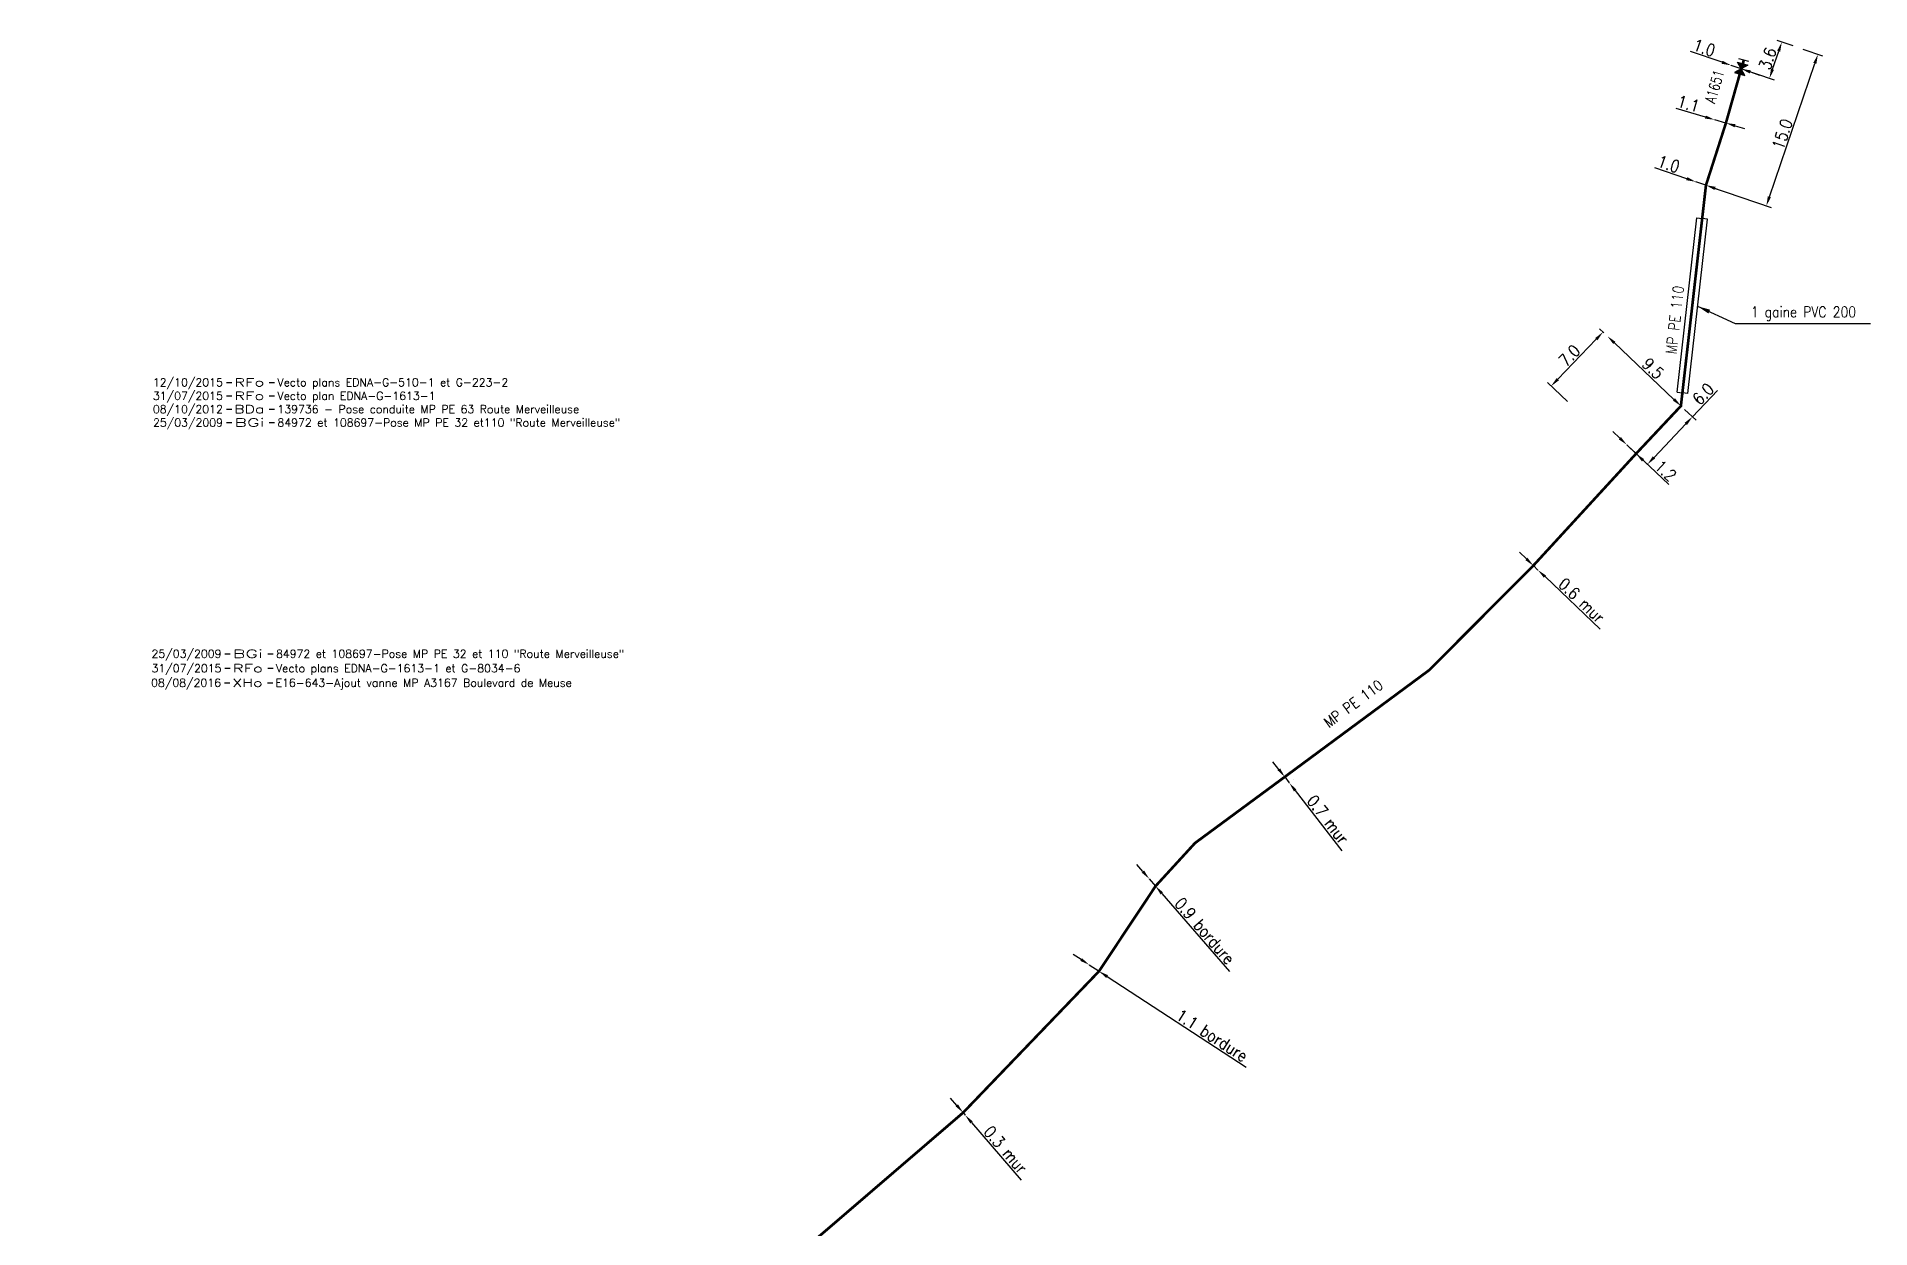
# Model space of a CAD drawing. Header units: millimetres. Extents: x 185000 to 186005, y 127000 to 128000.
# Drawn here: x 184999.9 to 185171.8, y 127685.4 to 127797.1 of the extents above; entities that cross this region are included whole.
import ezdxf
from ezdxf.enums import TextEntityAlignment as Align

# ---------------------------------------------------------------- set-up
doc = ezdxf.new("R2010")
doc.units = ezdxf.units.MM
doc.header["$PDMODE"] = 34
doc.layers.get('0').update_dxf_attribs({"linetype": 'CONTINUOUS'})
doc.layers.get('DEFPOINTS').update_dxf_attribs({"linetype": 'CONTINUOUS'})
for name, color, linetype in [('G_120', 4, 'CONTINUOUS'), ('G_300', 7, 'CONTINUOUS'), ('G_340', 7, 'CONTINUOUS'), ('G_400', 7, 'CONTINUOUS')]:
    doc.layers.add(name, color=color, linetype=linetype)
doc.layers.add('G_910', color=7, linetype='CONTINUOUS', plot=False)
doc.styles.add('G_ROMANS', font='ROMANS.SHX', dxfattribs={"width": 0.75})
doc.styles.get("Standard").update_dxf_attribs({"font": 'romans.shx', "width": 0.85})
doc.linetypes.add('G_TYPB_PE', pattern='A,5,-0.3,["o",Standard,S=1.5,R=0,X=0,Y=-0.5],-1.65', length=6.95)
doc.dimstyles.get("Standard").update_dxf_attribs({"dimtxt": 1.5, "dimasz": 1.2, "dimexe": 0.625, "dimexo": 0.625, "dimgap": 0.25, "dimtad": 1, "dimdec": 1, "dimzin": 0, "dimdsep": 46, "dimtxsty": 'Standard', "dimcen": -0.5, "dimadec": 0, "dimazin": 0, "dimtfac": 1, "dimtdec": 1, "dimtmove": 0, "dimatfit": 3, "dimfxl": 0, "dimtolj": 1, "dimtzin": 0, "dimarcsym": 0})

# ---------------------------------------------------------------- blocks, each defined once
blk = doc.blocks.new('*D269')
at = {"layer": 'DEFPOINTS', "color": 0, "linetype": 'Continuous', "transparency": 16777216}
for p in [(185086.73, 127696.2), (185086.92, 127695.97), (185086.92, 127695.97)]:
    blk.add_point(p, dxfattribs=at)
at = {"layer": 'G_120', "color": 0, "linetype": 'Continuous', "lineweight": -2, "transparency": 16777216}
for p, q in [((185086.14, 127696.88), (185085.55, 127697.56)), ((185086.73, 127696.2), (185086.92, 127695.97)), ((185087.08, 127696.5), (185087.08, 127696.5)), ((185087.28, 127696.27), (185087.28, 127696.27)), ((185087.51, 127695.29), (185092.18, 127689.87))]:
    blk.add_line(p, q, dxfattribs=at)
at = {"layer": 'G_120', "color": 0, "linetype": 'Continuous', "transparency": 16777216}
for points in [[(185086.25, 127696.98), (185086.03, 127696.78), (185086.73, 127696.2)], [(185087.63, 127695.38), (185087.4, 127695.19), (185086.92, 127695.97)]]:
    blk.add_solid(points, dxfattribs=at)
at = {"layer": 'G_120', "color": 0, "linetype": 'Continuous', "transparency": 16777216, "insert": (185090.71, 127692.73), "char_height": 1.125, "attachment_point": 5, "rotation": 310.7595}
blk.add_mtext('\\A1;0.3 mur', dxfattribs=at)
blk = doc.blocks.new('*D270')
at = {"layer": 'DEFPOINTS', "color": 0, "linetype": 'Continuous', "transparency": 16777216}
for p in [(185098.55, 127710.06), (185098.55, 127710.06), (185099.47, 127709.46)]:
    blk.add_point(p, dxfattribs=at)
at = {"layer": 'G_120', "color": 0, "linetype": 'Continuous', "lineweight": -2, "transparency": 16777216}
for p, q in [((185097.8, 127710.55), (185097.04, 127711.04)), ((185098.55, 127710.06), (185099.47, 127709.46)), ((185100.23, 127708.97), (185113.28, 127700.46))]:
    blk.add_line(p, q, dxfattribs=at)
at = {"layer": 'G_120', "color": 0, "linetype": 'Continuous', "transparency": 16777216}
for points in [[(185097.88, 127710.68), (185097.72, 127710.43), (185098.55, 127710.06)], [(185100.31, 127709.09), (185100.14, 127708.84), (185099.47, 127709.46)]]:
    blk.add_solid(points, dxfattribs=at)
at = {"layer": 'G_120', "color": 0, "linetype": 'Continuous', "transparency": 16777216, "insert": (185110.06, 127703.45), "char_height": 1.125, "attachment_point": 5, "rotation": 326.8948}
blk.add_mtext('\\A1;1.1 bordure', dxfattribs=at)
blk = doc.blocks.new('*D271')
at = {"layer": 'DEFPOINTS', "color": 0, "linetype": 'Continuous', "transparency": 16777216}
for p in [(185104.18, 127718.12), (185104.18, 127718.12), (185104.77, 127717.44)]:
    blk.add_point(p, dxfattribs=at)
at = {"layer": 'G_120', "color": 0, "linetype": 'Continuous', "lineweight": -2, "transparency": 16777216}
for p, q in [((185103.59, 127718.8), (185103, 127719.48)), ((185104.18, 127718.12), (185104.77, 127717.44)), ((185105.35, 127716.76), (185111.7, 127709.42))]:
    blk.add_line(p, q, dxfattribs=at)
at = {"layer": 'G_120', "color": 0, "linetype": 'Continuous', "transparency": 16777216}
for points in [[(185103.7, 127718.9), (185103.47, 127718.71), (185104.18, 127718.12)], [(185105.47, 127716.86), (185105.24, 127716.66), (185104.77, 127717.44)]]:
    blk.add_solid(points, dxfattribs=at)
at = {"layer": 'G_120', "color": 0, "linetype": 'Continuous', "transparency": 16777216, "insert": (185109.39, 127713.24), "char_height": 1.125, "attachment_point": 5, "rotation": 310.8372}
blk.add_mtext('\\A1;0.9 bordure', dxfattribs=at)
blk = doc.blocks.new('*D272')
at = {"layer": 'DEFPOINTS', "color": 0, "linetype": 'Continuous', "transparency": 16777216}
for p in [(185116.88, 127727.68), (185117.31, 127727.12), (185117.31, 127727.12)]:
    blk.add_point(p, dxfattribs=at)
at = {"layer": 'G_120', "color": 0, "linetype": 'Continuous', "lineweight": -2, "transparency": 16777216}
for p, q in [((185116.33, 127728.39), (185115.78, 127729.1)), ((185116.88, 127727.68), (185117.31, 127727.12)), ((185117.25, 127727.96), (185117.25, 127727.96)), ((185117.68, 127727.41), (185117.68, 127727.41)), ((185117.86, 127726.41), (185122.24, 127720.76))]:
    blk.add_line(p, q, dxfattribs=at)
at = {"layer": 'G_120', "color": 0, "linetype": 'Continuous', "transparency": 16777216}
for points in [[(185116.45, 127728.48), (185116.21, 127728.3), (185116.88, 127727.68)], [(185117.98, 127726.5), (185117.74, 127726.32), (185117.31, 127727.12)]]:
    blk.add_solid(points, dxfattribs=at)
at = {"layer": 'G_120', "color": 0, "linetype": 'Continuous', "transparency": 16777216, "insert": (185120.92, 127723.69), "char_height": 1.125, "attachment_point": 5, "rotation": 307.7764}
blk.add_mtext('\\A1;0.7 mur', dxfattribs=at)
blk = doc.blocks.new('*D273')
at = {"layer": 'DEFPOINTS', "color": 0, "linetype": 'Continuous', "transparency": 16777216}
for p in [(185140.19, 127747.5), (185140.62, 127747.08), (185140.62, 127747.08)]:
    blk.add_point(p, dxfattribs=at)
at = {"layer": 'G_120', "color": 0, "linetype": 'Continuous', "lineweight": -2, "transparency": 16777216}
for p, q in [((185139.54, 127748.12), (185138.88, 127748.74)), ((185140.19, 127747.5), (185140.62, 127747.08)), ((185141.28, 127746.46), (185146.46, 127741.54))]:
    blk.add_line(p, q, dxfattribs=at)
at = {"layer": 'G_120', "color": 0, "linetype": 'Continuous', "transparency": 16777216}
for points in [[(185139.64, 127748.23), (185139.43, 127748.01), (185140.19, 127747.5)], [(185141.38, 127746.57), (185141.17, 127746.35), (185140.62, 127747.08)]]:
    blk.add_solid(points, dxfattribs=at)
at = {"layer": 'G_120', "color": 0, "linetype": 'Continuous', "transparency": 16777216, "insert": (185144.71, 127744.23), "char_height": 1.125, "attachment_point": 5, "rotation": 316.4519}
blk.add_mtext('\\A1;0.6 mur', dxfattribs=at)
blk = doc.blocks.new('*D277')
at = {"layer": 'DEFPOINTS', "color": 0, "transparency": 16777216}
for p in [(185163.48, 127796.58), (185164.99, 127796.07), (185158.73, 127794.4)]:
    blk.add_point(p, dxfattribs=at)
at = {"layer": 'G_300', "color": 0, "lineweight": -2, "transparency": 16777216}
for p, q in [((185162.61, 127794.03), (185163.19, 127795.73)), ((185164.55, 127796.22), (185163.03, 127796.74)), ((185159.18, 127794.25), (185162.76, 127793.03))]:
    blk.add_line(p, q, dxfattribs=at)
at = {"layer": 'G_300', "color": 0, "transparency": 16777216}
for points in [[(185163.05, 127795.78), (185163.33, 127795.68), (185163.48, 127796.58)], [(185162.47, 127794.08), (185162.75, 127793.98), (185162.32, 127793.18)]]:
    blk.add_solid(points, dxfattribs=at)
at = {"layer": 'G_300', "color": 0, "transparency": 16777216, "insert": (185162.16, 127795.03), "char_height": 1.125, "attachment_point": 5, "rotation": 71.1875}
blk.add_mtext('\\A1;3.6', dxfattribs=at)
blk = doc.blocks.new('*D278')
at = {"layer": 'DEFPOINTS', "color": 0, "transparency": 16777216}
for p in [(185158.73, 127794.4), (185158.73, 127794.4), (185159.68, 127794.07)]:
    blk.add_point(p, dxfattribs=at)
at = {"layer": 'G_300', "color": 0, "lineweight": -2, "transparency": 16777216}
for p, q in [((185157.88, 127794.69), (185154.91, 127795.7)), ((185159.68, 127794.07), (185158.73, 127794.4)), ((185160.53, 127793.78), (185161.38, 127793.49))]:
    blk.add_line(p, q, dxfattribs=at)
at = {"layer": 'G_300', "color": 0, "transparency": 16777216}
for points in [[(185157.93, 127794.83), (185157.83, 127794.55), (185158.73, 127794.4)], [(185160.58, 127793.93), (185160.48, 127793.64), (185159.68, 127794.07)]]:
    blk.add_solid(points, dxfattribs=at)
at = {"layer": 'G_300', "color": 0, "transparency": 16777216, "insert": (185156.21, 127796.05), "char_height": 1.125, "attachment_point": 5, "rotation": 341.1875}
blk.add_mtext('\\A1;1.0', dxfattribs=at)
blk = doc.blocks.new('*D279')
at = {"layer": 'DEFPOINTS', "color": 0, "linetype": 'Continuous', "transparency": 16777216}
for p in [(185157.19, 127789.3), (185157.19, 127789.3), (185158.24, 127788.99)]:
    blk.add_point(p, dxfattribs=at)
at = {"layer": 'G_120', "color": 0, "linetype": 'Continuous', "lineweight": -2, "transparency": 16777216}
for p, q in [((185156.32, 127789.55), (185153.57, 127790.36)), ((185158.24, 127788.99), (185157.19, 127789.3)), ((185159.11, 127788.73), (185159.97, 127788.48))]:
    blk.add_line(p, q, dxfattribs=at)
at = {"layer": 'G_120', "color": 0, "linetype": 'Continuous', "transparency": 16777216}
for points in [[(185156.37, 127789.69), (185156.28, 127789.41), (185157.19, 127789.3)], [(185159.15, 127788.88), (185159.06, 127788.59), (185158.24, 127788.99)]]:
    blk.add_solid(points, dxfattribs=at)
at = {"layer": 'G_120', "color": 0, "linetype": 'Continuous', "transparency": 16777216, "insert": (185154.73, 127790.8), "char_height": 1.125, "attachment_point": 5, "rotation": 343.6559}
blk.add_mtext('\\A1;1.1', dxfattribs=at)
blk = doc.blocks.new('G_300_04')
at = {"linetype": 'Continuous'}
h = blk.add_hatch(color=0, dxfattribs=at)
h.paths.add_polyline_path([(-0.5, 0.5), (-0.5, -0.5), (0, 0)])
h.paths.add_polyline_path([(0.5, 0.5), (0, 0), (0.5, -0.5)])
at = {"color": 0, "linetype": 'Continuous', "flags": 128}
blk.add_lwpolyline([(-0.5, -0.5), (0.5, 0.5), (0.5, -0.5), (-0.5, 0.5)], close=True, dxfattribs=at)
at = {"color": 0, "linetype": 'Continuous', "width": 0.75}
blk.add_attdef('NUM', text='', height=1, dxfattribs=at).set_placement((0, 1.78), align=Align.MIDDLE_CENTER)
at = {"color": 0, "linetype": 'Continuous', "width": 0.75, "flags": 3}
for tag, p in [('DEF_LEG', (0, -5)), ('DEF_COUP', (0, -7.5)), ('DEF_TYPE', (0, -10))]:
    blk.add_attdef(tag, text='', height=1.2, dxfattribs=at).set_placement(p, align=Align.MIDDLE)
blk = doc.blocks.new('G_340_07')
at = {"color": 0, "linetype": 'Continuous', "const_width": 0.25, "flags": 128}
blk.add_lwpolyline([(0, 0), (0.35, 0)], dxfattribs=at)
at = {"color": 0, "linetype": 'Continuous', "flags": 128}
blk.add_lwpolyline([(0.35, -0.5), (0.35, 0.5)], dxfattribs=at)
at = {"color": 0, "linetype": 'Continuous', "width": 0.75, "flags": 3}
for tag, p in [('DEF_LEG', (0, -5)), ('DEF_COUP', (0, -7.5)), ('DEF_TYPE', (0, -10))]:
    blk.add_attdef(tag, text='', height=1.2, dxfattribs=at).set_placement(p, align=Align.MIDDLE)
blk = doc.blocks.new('GIS_MODF')
at = {"color": 0, "linetype": 'Continuous', "flags": 128}
for points in [[(-2.26, -0.01), (-1.76, -0.01)], [(1.76, -0.01), (2.26, -0.01)]]:
    blk.add_lwpolyline(points, dxfattribs=at)
at = {"color": 0, "linetype": 'Continuous'}
blk.add_attdef('DATE', text='', height=0.75, dxfattribs=at).set_placement((-2.58, -0.39), align=Align.RIGHT)
at = {"color": 0, "linetype": 'Continuous', "width": 3.590909}
blk.add_attdef('USER', text='', height=0.75, dxfattribs=at).set_placement((-1.52, -0.39), (1.31, -0.39), align=Align.FIT)
at = {"color": 0, "linetype": 'Continuous'}
blk.add_attdef('DESC', (2.53, -0.39), '', height=0.75, dxfattribs=at)
blk = doc.blocks.new('*D281')
at = {"layer": 'DEFPOINTS', "color": 0, "linetype": 'Continuous', "transparency": 16777216}
for p in [(185147.13, 127769), (185141.86, 127764.33), (185143.73, 127762.55)]:
    blk.add_point(p, dxfattribs=at)
at = {"layer": 'G_120', "color": 0, "linetype": 'Continuous', "lineweight": -2, "transparency": 16777216}
for p, q in [((185146.79, 127769.32), (185146.38, 127769.71)), ((185146.09, 127768.74), (185142.48, 127764.98)), ((185143.39, 127762.87), (185141.52, 127764.65))]:
    blk.add_line(p, q, dxfattribs=at)
at = {"layer": 'G_120', "color": 0, "linetype": 'Continuous', "transparency": 16777216}
for points in [[(185145.99, 127768.84), (185146.2, 127768.63), (185146.72, 127769.39)], [(185142.37, 127765.08), (185142.59, 127764.87), (185141.86, 127764.33)]]:
    blk.add_solid(points, dxfattribs=at)
at = {"layer": 'G_120', "color": 0, "linetype": 'Continuous', "transparency": 16777216, "insert": (185143.57, 127767.19), "char_height": 1.125, "attachment_point": 5, "rotation": 46.1362}
blk.add_mtext('\\A1;7.0', dxfattribs=at)
blk = doc.blocks.new('*D282')
at = {"layer": 'DEFPOINTS', "color": 0, "linetype": 'Continuous', "transparency": 16777216}
for p in [(185148.95, 127758.82), (185148.95, 127758.82), (185149.82, 127757.99)]:
    blk.add_point(p, dxfattribs=at)
at = {"layer": 'G_120', "color": 0, "linetype": 'Continuous', "lineweight": -2, "transparency": 16777216}
for p, q in [((185148.3, 127759.44), (185147.65, 127760.06)), ((185148.95, 127758.82), (185149.82, 127757.99)), ((185150.48, 127757.37), (185152.88, 127755.09))]:
    blk.add_line(p, q, dxfattribs=at)
at = {"layer": 'G_120', "color": 0, "linetype": 'Continuous', "transparency": 16777216}
for points in [[(185148.4, 127759.55), (185148.2, 127759.33), (185148.95, 127758.82)], [(185150.58, 127757.48), (185150.37, 127757.26), (185149.82, 127757.99)]]:
    blk.add_solid(points, dxfattribs=at)
at = {"layer": 'G_120', "color": 0, "linetype": 'Continuous', "transparency": 16777216, "insert": (185152.59, 127756.4), "char_height": 1.125, "attachment_point": 5, "rotation": 316.5027}
blk.add_mtext('\\A1;1.2', dxfattribs=at)
blk = doc.blocks.new('*D283')
at = {"layer": 'DEFPOINTS', "color": 0, "linetype": 'Continuous', "transparency": 16777216}
for p in [(185154.02, 127762.46), (185148.95, 127758.82), (185150.88, 127756.99)]:
    blk.add_point(p, dxfattribs=at)
at = {"layer": 'G_120', "color": 0, "linetype": 'Continuous', "lineweight": -2, "transparency": 16777216}
for p, q in [((185155.1, 127761.44), (185157.45, 127763.92)), ((185154.36, 127762.14), (185155.44, 127761.12)), ((185151.5, 127757.64), (185154.48, 127760.79)), ((185149.29, 127758.5), (185151.22, 127756.67))]:
    blk.add_line(p, q, dxfattribs=at)
at = {"layer": 'G_120', "color": 0, "linetype": 'Continuous', "transparency": 16777216}
for points in [[(185154.37, 127760.89), (185154.59, 127760.68), (185155.1, 127761.44)], [(185151.39, 127757.75), (185151.61, 127757.54), (185150.88, 127756.99)]]:
    blk.add_solid(points, dxfattribs=at)
at = {"layer": 'G_120', "color": 0, "linetype": 'Continuous', "transparency": 16777216, "insert": (185156.11, 127763.59), "char_height": 1.125, "attachment_point": 5, "rotation": 46.5027}
blk.add_mtext('\\A1;6.0', dxfattribs=at)
blk = doc.blocks.new('*D284')
at = {"layer": 'DEFPOINTS', "color": 0, "linetype": 'Continuous', "transparency": 16777216}
for p in [(185164.99, 127796.07), (185166.87, 127795.43), (185156.37, 127783.15)]:
    blk.add_point(p, dxfattribs=at)
at = {"layer": 'G_120', "color": 0, "linetype": 'Continuous', "lineweight": -2, "transparency": 16777216}
for p, q in [((185165.44, 127795.92), (185167.31, 127795.28)), ((185162.32, 127782.08), (185166.58, 127794.58)), ((185156.81, 127783), (185162.47, 127781.07))]:
    blk.add_line(p, q, dxfattribs=at)
at = {"layer": 'G_120', "color": 0, "linetype": 'Continuous', "transparency": 16777216}
for points in [[(185166.43, 127794.63), (185166.72, 127794.53), (185166.87, 127795.43)], [(185162.17, 127782.12), (185162.46, 127782.03), (185162.03, 127781.22)]]:
    blk.add_solid(points, dxfattribs=at)
at = {"layer": 'G_120', "color": 0, "linetype": 'Continuous', "transparency": 16777216, "insert": (185163.53, 127787.95), "char_height": 1.125, "attachment_point": 5, "rotation": 71.1875}
blk.add_mtext('\\A1;15.0', dxfattribs=at)
blk = doc.blocks.new('*D285')
at = {"layer": 'DEFPOINTS', "color": 0, "linetype": 'Continuous', "transparency": 16777216}
for p in [(185155.42, 127783.48), (185155.42, 127783.48), (185156.37, 127783.16)]:
    blk.add_point(p, dxfattribs=at)
at = {"layer": 'G_120', "color": 0, "linetype": 'Continuous', "lineweight": -2, "transparency": 16777216}
for p, q in [((185154.57, 127783.77), (185151.57, 127784.8)), ((185156.37, 127783.16), (185155.42, 127783.48)), ((185157.22, 127782.86), (185158.07, 127782.57))]:
    blk.add_line(p, q, dxfattribs=at)
at = {"layer": 'G_120', "color": 0, "linetype": 'Continuous', "transparency": 16777216}
for points in [[(185154.62, 127783.92), (185154.52, 127783.63), (185155.42, 127783.48)], [(185157.27, 127783.01), (185157.17, 127782.72), (185156.37, 127783.16)]]:
    blk.add_solid(points, dxfattribs=at)
at = {"layer": 'G_120', "color": 0, "linetype": 'Continuous', "transparency": 16777216, "insert": (185152.88, 127785.15), "char_height": 1.125, "attachment_point": 5, "rotation": 341.0527}
blk.add_mtext('\\A1;1.0', dxfattribs=at)
blk = doc.blocks.new('*D286')
at = {"layer": 'DEFPOINTS', "color": 0, "linetype": 'Continuous', "transparency": 16777216}
for p in [(185147.13, 127769), (185147.13, 127769), (185154.02, 127762.46)]:
    blk.add_point(p, dxfattribs=at)
at = {"layer": 'G_120', "color": 0, "linetype": 'Continuous', "lineweight": -2, "transparency": 16777216}
blk.add_line((185153.37, 127763.08), (185147.78, 127768.38), dxfattribs=at)
at = {"layer": 'G_120', "color": 0, "linetype": 'Continuous', "transparency": 16777216}
for points in [[(185147.88, 127768.49), (185147.68, 127768.27), (185147.13, 127769)], [(185153.47, 127763.19), (185153.27, 127762.97), (185154.02, 127762.46)]]:
    blk.add_solid(points, dxfattribs=at)
at = {"layer": 'G_120', "color": 0, "linetype": 'Continuous', "transparency": 16777216, "insert": (185151.4, 127765.98), "char_height": 1.125, "attachment_point": 5, "rotation": 316.546}
blk.add_mtext('\\A1;9.5', dxfattribs=at)

msp = doc.modelspace()

# ---------------------------------------------------------------- linework, layer by layer
at = {"layer": 'G_120', "linetype": 'G_TYPB_PE', "ltscale": 0.5, "const_width": 0.25, "flags": 128}
msp.add_lwpolyline([(185000, 127611.37), (185001.33, 127612.93), (185031.58, 127648.82), (185062.04, 127674.99), (185086.73, 127696.2), (185099.47, 127709.46), (185104.77, 127717.44), (185108.47, 127721.48), (185116.88, 127727.68), (185130.43, 127737.7), (185140.19, 127747.5), (185149.82, 127757.99), (185154.02, 127762.46), (185156.37, 127783.16), (185158.24, 127788.99), (185159.54, 127793.59)], dxfattribs=at)
at = {"layer": 'G_400', "color": 7, "linetype": 'CONTINUOUS'}
for p, q in [((185153.67, 127763.75), (185155.52, 127780.09)), ((185154.66, 127763.63), (185156.51, 127779.98)), ((185155.52, 127780.09), (185156.01, 127780.03)), ((185156.51, 127779.98), (185156.01, 127780.03)), ((185153.67, 127763.75), (185154.16, 127763.69)), ((185154.66, 127763.63), (185154.16, 127763.69))]:
    msp.add_line(p, q, dxfattribs=at)

# ---------------------------------------------------------------- block references
at = {"layer": 'G_300'}
ref = msp.add_blockref('G_300_04', (185159.68, 127794.07), dxfattribs=dict(at, rotation=73.6581119991342))
ref.add_attrib('NUM', 'A1651', dxfattribs={"layer": '0', "color": 0, "linetype": 'Continuous', "height": 1, "rotation": 73.6581, "style": 'G_ROMANS', "width": 0.75}).set_placement((185157.17, 127792.41), align=Align.MIDDLE)
at = {"layer": 'G_340', "rotation": 73.87684107076846}
msp.add_blockref('G_340_07', (185159.82, 127794.55), dxfattribs=at)
at = {"layer": 'G_910'}
ref = msp.add_blockref('GIS_MODF', (185019.92, 127764.68), dxfattribs=at)
ref.add_attrib('DATE', '12/10/2015', dxfattribs={"layer": '0', "color": 0, "linetype": 'Continuous', "height": 0.75}).set_placement((185017.33, 127764.3), align=Align.RIGHT)
ref.add_attrib('USER', 'RFo', dxfattribs={"layer": '0', "color": 0, "linetype": 'Continuous', "height": 0.75, "width": 1.436364}).set_placement((185018.4, 127764.3), (185021.22, 127764.3), align=Align.FIT)
ref.add_attrib('DESC', 'Vecto plans EDNA-G-510-1 et G-223-2', (185022.45, 127764.3), dxfattribs={"layer": '0', "color": 0, "linetype": 'Continuous', "height": 0.75})
ref = msp.add_blockref('GIS_MODF', (185019.92, 127763.43), dxfattribs=at)
ref.add_attrib('DATE', '31/07/2015', dxfattribs={"layer": '0', "color": 0, "linetype": 'Continuous', "height": 0.75}).set_placement((185017.33, 127763.04), align=Align.RIGHT)
ref.add_attrib('USER', 'RFo', dxfattribs={"layer": '0', "color": 0, "linetype": 'Continuous', "height": 0.75, "width": 1.436364}).set_placement((185018.4, 127763.04), (185021.22, 127763.04), align=Align.FIT)
ref.add_attrib('DESC', 'Vecto plan EDNA-G-1613-1', (185022.45, 127763.04), dxfattribs={"layer": '0', "color": 0, "linetype": 'Continuous', "height": 0.75})
ref = msp.add_blockref('GIS_MODF', (185019.92, 127762.17), dxfattribs=at)
ref.add_attrib('DATE', '08/10/2012', dxfattribs={"layer": '0', "color": 0, "linetype": 'Continuous', "height": 0.75}).set_placement((185017.33, 127761.79), align=Align.RIGHT)
ref.add_attrib('USER', 'BDa', dxfattribs={"layer": '0', "color": 0, "linetype": 'Continuous', "height": 0.75, "width": 1.385965}).set_placement((185018.4, 127761.79), (185021.22, 127761.79), align=Align.FIT)
ref.add_attrib('DESC', '139736 - Pose conduite MP PE 63 Route Merveilleuse', (185022.45, 127761.79), dxfattribs={"layer": '0', "color": 0, "linetype": 'Continuous', "height": 0.75})
ref = msp.add_blockref('GIS_MODF', (185019.92, 127760.92), dxfattribs=at)
ref.add_attrib('DATE', '25/03/2009', dxfattribs={"layer": '0', "color": 0, "linetype": 'Continuous', "height": 0.75}).set_placement((185017.34, 127760.53), align=Align.RIGHT)
ref.add_attrib('USER', 'BGi', dxfattribs={"layer": '0', "color": 0, "linetype": 'Continuous', "height": 0.75, "width": 1.680851}).set_placement((185018.41, 127760.53), (185021.23, 127760.53), align=Align.FIT)
ref.add_attrib('DESC', '84972 et 108697-Pose MP PE 32 et110 "Route Merveilleuse"', (185022.45, 127760.53), dxfattribs={"layer": '0', "color": 0, "linetype": 'Continuous', "height": 0.75})
ref = msp.add_blockref('GIS_MODF', (185019.78, 127739.24), dxfattribs=at)
ref.add_attrib('DATE', '25/03/2009', dxfattribs={"layer": '0', "color": 0, "linetype": 'Continuous', "height": 0.75}).set_placement((185017.2, 127738.85), align=Align.RIGHT)
ref.add_attrib('USER', 'BGi', dxfattribs={"layer": '0', "color": 0, "linetype": 'Continuous', "height": 0.75, "width": 1.680851}).set_placement((185018.26, 127738.85), (185021.08, 127738.85), align=Align.FIT)
ref.add_attrib('DESC', '84972 et 108697-Pose MP PE 32 et 110 "Route Merveilleuse"', (185022.31, 127738.85), dxfattribs={"layer": '0', "color": 0, "linetype": 'Continuous', "height": 0.75})
ref = msp.add_blockref('GIS_MODF', (185019.74, 127736.52), dxfattribs=at)
ref.add_attrib('DATE', '08/08/2016', dxfattribs={"layer": '0', "color": 0, "linetype": 'Continuous', "height": 0.75}).set_placement((185017.16, 127736.13), align=Align.RIGHT)
ref.add_attrib('USER', 'XHo', dxfattribs={"layer": '0', "color": 0, "linetype": 'Continuous', "height": 0.75, "width": 1.362069}).set_placement((185018.23, 127736.13), (185021.05, 127736.13), align=Align.FIT)
ref.add_attrib('DESC', 'E16-643-Ajout vanne MP A3167 Boulevard de Meuse', (185022.27, 127736.13), dxfattribs={"layer": '0', "color": 0, "linetype": 'Continuous', "height": 0.75})
ref = msp.add_blockref('GIS_MODF', (185019.78, 127737.88), dxfattribs=at)
ref.add_attrib('DATE', '31/07/2015', dxfattribs={"layer": '0', "color": 0, "linetype": 'Continuous', "height": 0.75}).set_placement((185017.2, 127737.49), align=Align.RIGHT)
ref.add_attrib('USER', 'RFo', dxfattribs={"layer": '0', "color": 0, "linetype": 'Continuous', "height": 0.75, "width": 1.436364}).set_placement((185018.26, 127737.49), (185021.08, 127737.49), align=Align.FIT)
ref.add_attrib('DESC', 'Vecto plans EDNA-G-1613-1 et G-8034-6', (185022.31, 127737.49), dxfattribs={"layer": '0', "color": 0, "linetype": 'Continuous', "height": 0.75})

# ---------------------------------------------------------------- texts
at = {"layer": 'G_120', "linetype": 'G_TYPB_PE', "width": 0.85}
for rotation, p in [(83.5371, (185153.45, 127770.53)), (36.4837, (185123.31, 127734.55))]:
    msp.add_text('MP PE 110', height=1, rotation=rotation, dxfattribs=at).set_placement(p, align=Align.MIDDLE)
at = {"layer": 'G_400', "insert": (185160.57, 127771.12), "char_height": 1, "attachment_point": 4}
msp.add_mtext('1 gaine PVC 200', dxfattribs=at)

# ---------------------------------------------------------------- dimensions: what is measured, and where the dimension line sits
at = {"layer": 'G_120', "linetype": 'Continuous'}
for base, p1, p2, angle, picture, middle in [((185166.87, 127795.43), (185156.37, 127783.15), (185164.99, 127796.07), 251.1875, '*D284', (185164.24, 127787.71)), ((185157.19, 127789.3), (185158.24, 127788.99), (185157.19, 127789.3), 343.6559, '*D279', (185154.52, 127790.08)), ((185155.42, 127783.48), (185156.37, 127783.16), (185155.42, 127783.48), 341.0527, '*D285', (185152.63, 127784.44)), ((185141.86, 127764.33), (185147.13, 127769), (185143.73, 127762.55), 46.1362, '*D281', (185144.11, 127766.67)), ((185147.13, 127769), (185154.02, 127762.46), (185147.13, 127769), 316.546, '*D286', (185150.89, 127765.44)), ((185148.95, 127758.82), (185149.82, 127757.99), (185148.95, 127758.82), 316.5027, '*D282', (185152.07, 127755.86))]:
    dim = msp.add_linear_dim(base=base, p1=p1, p2=p2, angle=angle, dimstyle='Standard', override={"dimscale": 0.75}, dxfattribs=at)
    dim.commit()
    dim.dimension.update_dxf_attribs({"geometry": picture, "text_midpoint": middle, "dimtype": 160})
for base, p1, p2, angle, text, picture, middle in [((185150.88, 127756.99), (185154.02, 127762.46), (185148.95, 127758.82), 46.5027, '6.0', '*D283', (185156.65, 127763.07)), ((185140.62, 127747.08), (185140.19, 127747.5), (185140.62, 127747.08), 136.4519, '<> mur', '*D273', (185144.19, 127743.69)), ((185117.31, 127727.12), (185116.88, 127727.68), (185117.31, 127727.12), 127.7764, '<> mur', '*D272', (185120.32, 127723.23)), ((185104.18, 127718.12), (185104.77, 127717.44), (185104.18, 127718.12), 310.8372, '<> bordure', '*D271', (185108.82, 127712.75)), ((185098.55, 127710.06), (185099.47, 127709.46), (185098.55, 127710.06), 326.8948, '<> bordure', '*D270', (185109.65, 127702.82)), ((185086.92, 127695.97), (185086.73, 127696.2), (185086.92, 127695.97), 130.7595, '<> mur', '*D269', (185090.14, 127692.24))]:
    dim = msp.add_linear_dim(base=base, p1=p1, p2=p2, angle=angle, text=text, dimstyle='Standard', override={"dimscale": 0.75}, dxfattribs=at)
    dim.commit()
    dim.dimension.update_dxf_attribs({"geometry": picture, "text_midpoint": middle, "dimtype": 160})
at = {"layer": 'G_300'}
for base, p1, p2, angle, picture, middle in [((185158.73, 127794.4), (185159.68, 127794.07), (185158.73, 127794.4), 341.1875, '*D278', (185155.97, 127795.34)), ((185163.48, 127796.58), (185158.73, 127794.4), (185164.99, 127796.07), 251.1875, '*D277', (185162.87, 127794.79))]:
    dim = msp.add_linear_dim(base=base, p1=p1, p2=p2, angle=angle, dimstyle='Standard', override={"dimscale": 0.75}, dxfattribs=at)
    dim.commit()
    dim.dimension.update_dxf_attribs({"geometry": picture, "text_midpoint": middle, "dimtype": 160})

# ---------------------------------------------------------------- leaders
at = {"layer": 'G_400', "annotation_type": 0, "has_hookline": 1, "hookline_direction": 0, "text_width": 11.21}
msp.add_leader([(185155.59, 127771.81), (185159.12, 127770.2), (185160.32, 127770.2)], dimstyle='Standard', dxfattribs=at)

doc.saveas('drawing.dxf')
